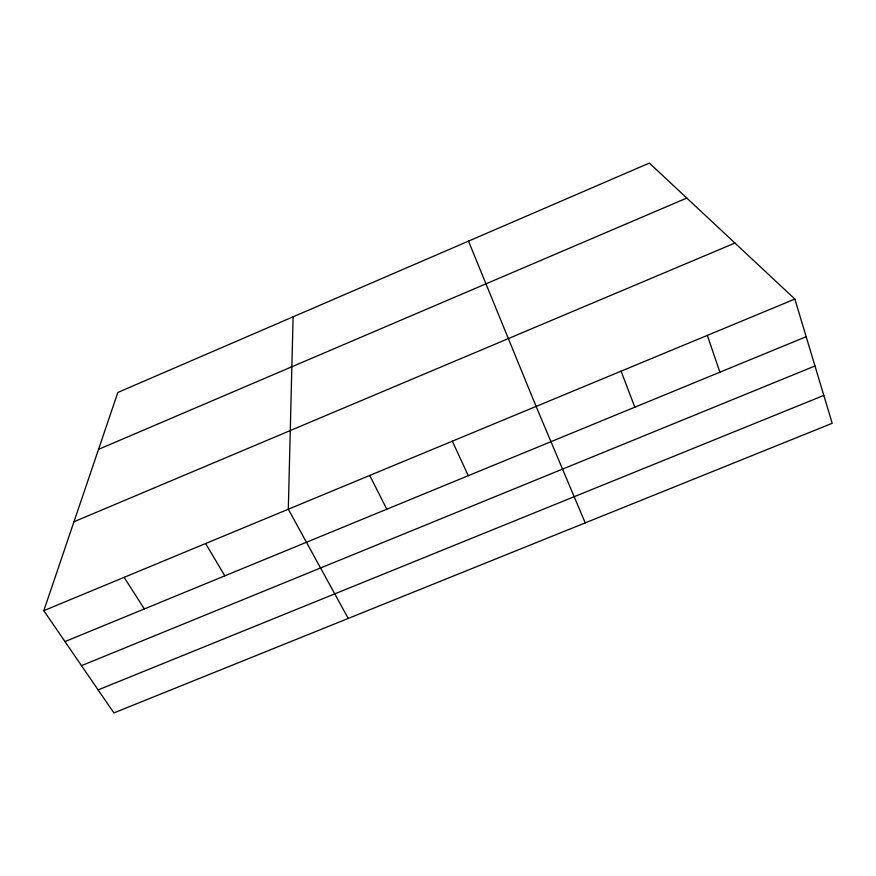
<?xml version="1.0" encoding="UTF-8"?>
<svg xmlns="http://www.w3.org/2000/svg" width="876" height="876" viewBox="0 0 876 876"><rect width="100%" height="100%" fill="white"/><g stroke="black" fill="none" stroke-linecap="round" stroke-linejoin="round"><path stroke-width="1.31" d="M293.099 316.827L288.314 509.219L348.232 618.434M43.8 610.671L117.844 392.459L649.368 163.078L794.871 299.066L832.2 423.294L113.891 712.922L43.8 610.671L794.871 299.066M98.528 449.366L686.784 198.053M73.967 521.768L734.92 243.046M64.999 641.582L806.183 336.712M81.49 665.661L814.976 365.971M98.112 689.905L823.812 395.405M124.129 577.339L144.343 608.951M205.63 543.525L224.814 575.85M369.727 475.449L386.809 509.208M452.312 441.175L468.31 475.69M585.223 522.884L536.101 406.42L468.496 241.13M621.095 371.161L634.815 407.198M707.348 335.377L719.886 372.212"/></g></svg>
